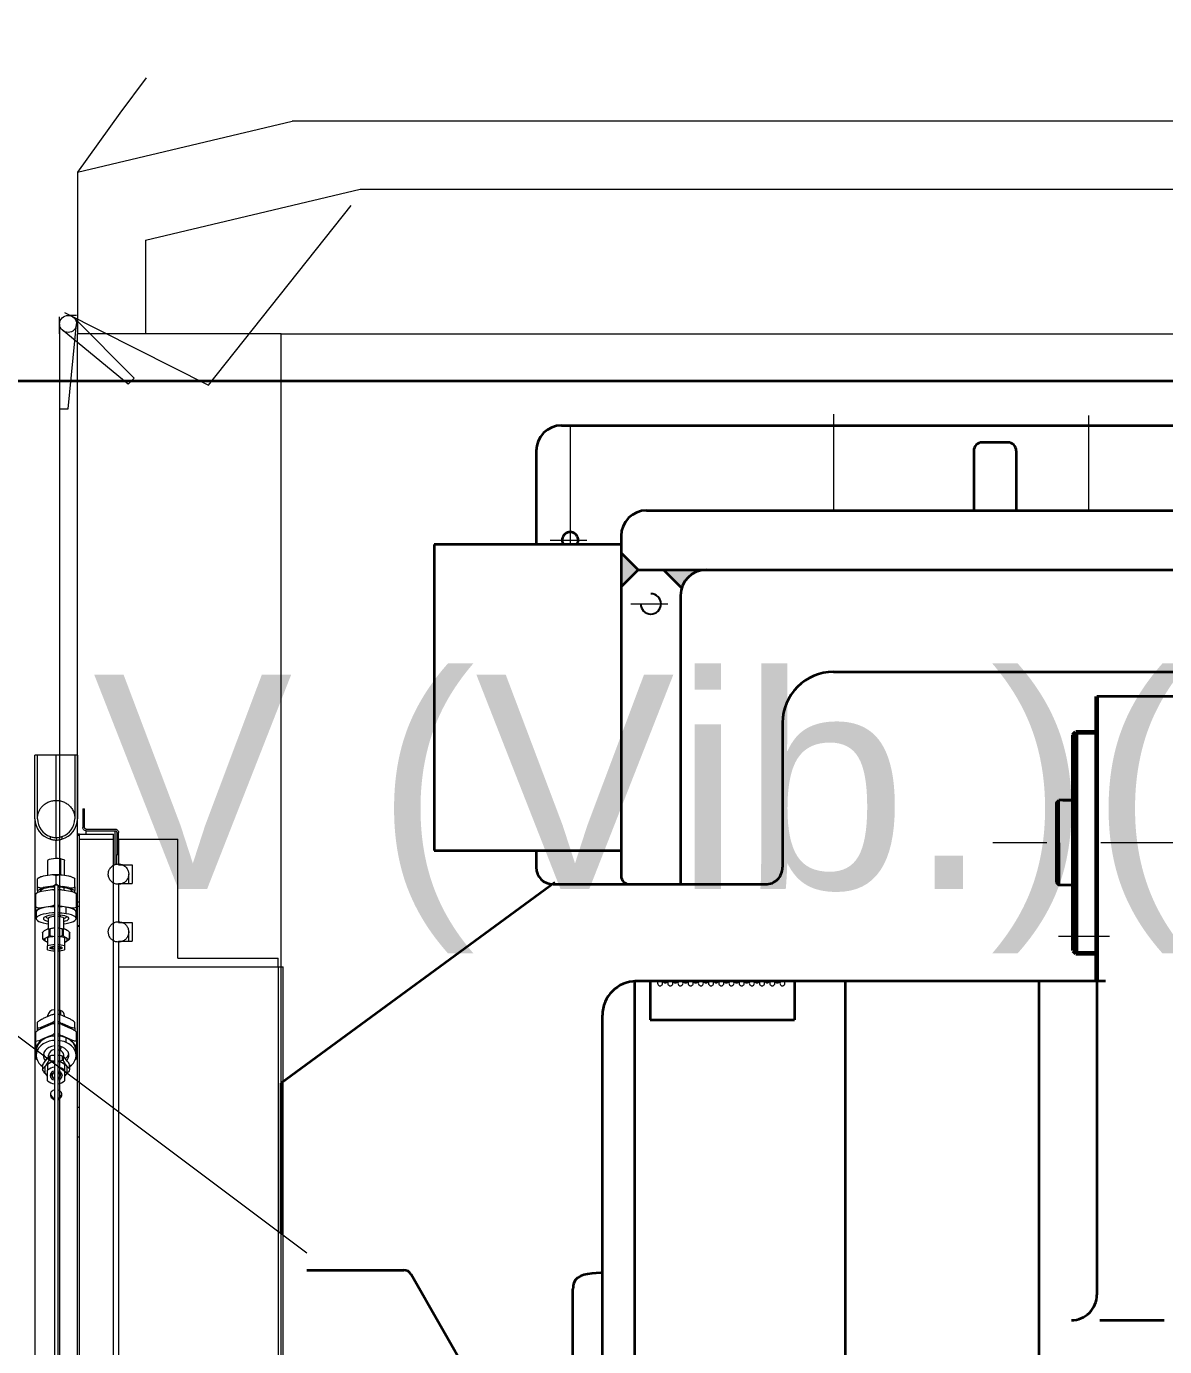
# Model space of a CAD drawing. Header units: centimetres. Extents: x 394264 to 551709, y 50011 to 59011.
# Drawn here: x 510755.8 to 510822.8, y 52822.6 to 52900.2 of the extents above; entities that cross this region are included whole.
import ezdxf

# ---------------------------------------------------------------- set-up
doc = ezdxf.new("R2010")
doc.units = ezdxf.units.CM
for name, pattern in [('CENTER2', [28.575, 19.05, -3.175, 3.175, -3.175]), ('DASHED', [4, 2, -2]), ('HIDDEN2', [0.1875, 0.125, -0.0625])]:
    doc.linetypes.add(name, pattern=pattern)
doc.layers.get('0').update_dxf_attribs({"lineweight": 9})
for name, color, linetype, lineweight in [('0-KRCN-MİMARİ-220526', 8, 'Continuous', 9), ('1轮廓线', 7, 'Continuous', 35), ('8文字标注', 3, 'Continuous', 18), ('TF_Cihaz', 20, 'Continuous', 13), ('TF_Mobilya', 142, 'Continuous', 9), ('中心线', 1, 'CENTER2', 15), ('实体', 7, 'Continuous', 60)]:
    doc.layers.add(name, color=color, linetype=linetype, lineweight=lineweight)
doc.layers.add('剖面线', color=4, linetype='Continuous')
doc.layers.add('细实线', color=31, linetype='Continuous')
doc.styles.add('Kalin01', font='swissk.ttf')

# ---------------------------------------------------------------- blocks, each defined once
blk = doc.blocks.new('kombine_altyapı')
h = blk.add_hatch()
h.set_pattern_fill('ANSI34', color=8, scale=5, style=0)
h.set_pattern_definition([(45, (5920.93, -101.02), (-67.352, 67.352), []), (45, (5943.385, -101.02), (-67.352, 67.352), []), (45, (5965.84, -101.02), (-67.352, 67.352), []), (45, (5988.29, -101.02), (-67.352, 67.352), [])])
h.paths.add_polyline_path([(6131.415, 512.557), (6133.415, 512.557), (6133.415, 572.557), (6131.415, 572.557)], flags=0)
at = {"layer": '8文字标注'}
h = blk.add_hatch(color=8, dxfattribs=at)
h.paths.add_polyline_path([(6163.295, 604.9), (6164.295, 605.9), (6163.295, 606.9)])
h.paths.add_polyline_path([(6166.86, 604.835, -0.330358), (6168.295, 605.9), (6165.795, 605.9)])
at = {"color": 8, "linetype": 'Continuous', "lineweight": 15}
for p, q in [((6131.295, 629.3), (6143.945, 632.3)), ((6282.646, 632.3), (6143.945, 632.3)), ((6131.295, 629.3), (6131.295, 619.8)), ((6135.295, 625.3), (6147.945, 628.3)), ((6147.945, 628.3), (6278.646, 628.3)), ((6135.295, 625.3), (6135.295, 619.8)), ((6130.25, 619.8), (6130.25, 470.3)), ((6143.295, 619.8), (6131.295, 619.8)), ((6131.295, 470.3), (6131.295, 619.8)), ((6143.295, 619.8), (6283.295, 619.8))]:
    blk.add_line(p, q, dxfattribs=at)
at = {"color": 8}
for p, q in [((6131.295, 629.3), (6131.295, 619.8)), ((6139.011, 616.766), (6147.411, 627.346)), ((6130.25, 619.8), (6130.25, 620.8)), ((6130.529, 621.043), (6139.011, 616.766)), ((6130.529, 621.043), (6139.011, 616.766)), ((6131.25, 620.872), (6130.75, 620.872)), ((6131.457, 620.372), (6131.104, 620.725)), ((6131.104, 620.725), (6134.639, 617.19)), ((6130.25, 620.372), (6130.25, 615.372)), ((6134.286, 616.836), (6130.396, 620.018)), ((6130.75, 615.372), (6131.25, 620.372)), ((6141.295, 619.8), (6133.295, 619.8)), ((6143.295, 434.8), (6143.295, 619.8)), ((6134.639, 617.19), (6134.286, 616.836)), ((6130.25, 615.372), (6130.75, 615.372)), ((6144.795, 565.7), (6124.795, 580.7))]:
    blk.add_line(p, q, dxfattribs=at)
at = {"color": 8, "flags": 128}
for points in [[(6129.545, 588.793), (6129.548, 588.806), (6129.581, 588.845), (6129.652, 588.88), (6129.755, 588.908), (6129.882, 588.926), (6130.022, 588.934), (6130.163, 588.93), (6130.295, 588.915)], [(6130.295, 588.915), (6130.407, 588.89), (6130.49, 588.858), (6130.536, 588.82), (6130.545, 588.793)], [(6129.945, 587.236), (6129.8, 587.228), (6129.625, 587.21), (6129.467, 587.182), (6129.331, 587.146), (6129.223, 587.104), (6129.146, 587.056), (6129.104, 587.005), (6129.095, 586.97)], [(6130.995, 586.97), (6130.993, 586.987), (6130.963, 587.039), (6130.897, 587.088), (6130.799, 587.133), (6130.672, 587.171), (6130.52, 587.202)], [(6129.945, 586.1), (6129.841, 586.097), (6129.644, 586.082), (6129.458, 586.057), (6129.29, 586.024), (6129.145, 585.983), (6129.028, 585.936), (6128.941, 585.884), (6128.888, 585.828), (6128.87, 585.771)], [(6129.945, 585.717), (6129.841, 585.713), (6129.644, 585.698), (6129.458, 585.673), (6129.29, 585.64), (6129.145, 585.6), (6129.028, 585.552), (6128.941, 585.5), (6128.888, 585.444), (6128.87, 585.387), (6128.888, 585.329), (6128.941, 585.274), (6129.028, 585.221), (6129.145, 585.174), (6129.29, 585.133), (6129.458, 585.1)], [(6131.22, 585.771), (6131.203, 585.828), (6131.15, 585.884), (6131.063, 585.936), (6130.946, 585.983), (6130.801, 586.024), (6130.633, 586.057)], [(6129.945, 585.596), (6129.934, 585.596), (6129.771, 585.583), (6129.623, 585.561), (6129.496, 585.53), (6129.396, 585.492), (6129.329, 585.449), (6129.298, 585.403), (6129.304, 585.355), (6129.347, 585.31), (6129.426, 585.268), (6129.535, 585.232), (6129.595, 585.218)], [(6129.595, 585.407), (6129.598, 585.419), (6129.628, 585.454), (6129.692, 585.485), (6129.784, 585.51), (6129.898, 585.526), (6129.945, 585.53)], [(6130.42, 585.57), (6130.267, 585.589), (6130.145, 585.596)], [(6130.145, 585.53), (6130.152, 585.53), (6130.27, 585.516)], [(6130.27, 585.516), (6130.293, 585.553), (6130.31, 585.585)], [(6130.27, 585.516), (6130.371, 585.494), (6130.445, 585.465), (6130.487, 585.431), (6130.495, 585.407)], [(6130.495, 585.218), (6130.595, 585.243), (6130.695, 585.281), (6130.762, 585.324), (6130.793, 585.371), (6130.787, 585.418), (6130.744, 585.464), (6130.665, 585.506), (6130.556, 585.542), (6130.42, 585.57)], [(6130.495, 585.081), (6130.633, 585.1), (6130.801, 585.133), (6130.946, 585.174), (6131.063, 585.221), (6131.15, 585.274), (6131.203, 585.329), (6131.22, 585.387), (6131.203, 585.444), (6131.15, 585.5), (6131.063, 585.552), (6130.946, 585.6), (6130.801, 585.64), (6130.633, 585.673)], [(6129.685, 583.66), (6129.703, 583.691), (6129.754, 583.719), (6129.834, 583.742), (6129.934, 583.756), (6129.945, 583.757)], [(6129.945, 583.562), (6129.934, 583.563), (6129.834, 583.578), (6129.754, 583.6), (6129.703, 583.628), (6129.685, 583.66)], [(6130.145, 583.757), (6130.157, 583.756), (6130.257, 583.742), (6130.337, 583.719), (6130.388, 583.691), (6130.405, 583.66)], [(6130.405, 583.66), (6130.388, 583.628), (6130.337, 583.6), (6130.257, 583.578), (6130.157, 583.563), (6130.145, 583.562)], [(6130.145, 580.024), (6130.163, 580.021), (6130.295, 579.981)], [(6129.945, 578.476), (6129.841, 578.466), (6129.644, 578.426), (6129.458, 578.36), (6129.29, 578.271), (6129.145, 578.162), (6129.028, 578.035), (6128.941, 577.895), (6128.888, 577.745), (6128.87, 577.591)], [(6129.945, 578.214), (6129.841, 578.204), (6129.644, 578.164), (6129.458, 578.098), (6129.29, 578.009), (6129.145, 577.9), (6129.028, 577.773), (6128.941, 577.633), (6128.888, 577.483), (6128.87, 577.329), (6128.888, 577.175), (6128.941, 577.026), (6129.028, 576.885), (6129.145, 576.758), (6129.245, 576.679)], [(6130.846, 576.679), (6130.946, 576.758), (6131.063, 576.885), (6131.15, 577.026), (6131.203, 577.175), (6131.22, 577.329), (6131.203, 577.483), (6131.15, 577.633), (6131.063, 577.773), (6130.946, 577.9), (6130.801, 578.009), (6130.633, 578.098)], [(6129.945, 577.891), (6129.934, 577.89), (6129.771, 577.857), (6129.623, 577.798), (6129.496, 577.715), (6129.396, 577.613), (6129.329, 577.496), (6129.298, 577.372), (6129.304, 577.245), (6129.347, 577.122), (6129.409, 577.03)], [(6130.42, 577.82), (6130.267, 577.871), (6130.145, 577.891)], [(6130.145, 577.674), (6130.152, 577.673), (6130.27, 577.637)], [(6130.682, 577.03), (6130.695, 577.046), (6130.762, 577.162), (6130.793, 577.287), (6130.787, 577.414), (6130.744, 577.536), (6130.665, 577.649), (6130.556, 577.745), (6130.42, 577.82)]]:
    blk.add_lwpolyline(points, dxfattribs=at)
at = {"color": 8}
blk.add_circle((6130.75, 620.372), 0.5, dxfattribs=at)
blk.add_circle((6130.75, 620.372), 0.5, dxfattribs=at)
at = {"color": 8, "linetype": 'DASHED', "ltscale": 40}
blk.add_arc((6354.421, 471.407), 273.34, 88.25239, 144.71513, dxfattribs=at)
at = {"color": 8}
for centre, radius, start, end in [((6130.045, 591.258), 1.25, 180, 254.21669), ((6130.045, 591.258), 1.1, 180, 251.99555), ((6130.045, 591.258), 1.25, 285.78331, 0), ((6130.045, 591.258), 1.1, 288.00445, 0), ((6130.063, 584.269), 2.968, 81.12641, 88.3999), ((6130.067, 582.443), 3.658, 81.10638, 88.77732), ((6130.067, 582.059), 3.658, 81.10638, 88.77732), ((6130.045, 586.154), 0.9, 226.22144, 240), ((6130.045, 586.154), 0.9, 300, 313.77856), ((6129.991, 582.75), 1.571, 91.67228, 106.48975), ((6130.1, 582.75), 1.571, 73.51025, 88.32772), ((6129.991, 582.271), 1.571, 91.67228, 106.48975), ((6129.991, 585.049), 1.571, 253.51025, 268.32772), ((6129.928, 583.558), 0.167, 83.9731, 142.5965), ((6129.928, 583.761), 0.167, 217.4035, 276.0269), ((6129.935, 583.574), 0.143, 85.78566, 143.07704), ((6129.935, 583.746), 0.143, 216.92296, 274.21434), ((6130.1, 582.271), 1.571, 73.51025, 88.32772), ((6130.163, 583.558), 0.167, 37.4035, 96.0269), ((6130.156, 583.574), 0.143, 36.92296, 94.21434), ((6130.163, 583.761), 0.167, 263.9731, 322.5965), ((6130.156, 583.746), 0.143, 265.78566, 323.07704), ((6130.1, 585.049), 1.571, 271.67228, 286.48975), ((6129.965, 579.602), 0.423, 92.64299, 172.93173), ((6130.175, 579.63), 0.372, 3.7215, 71.03409), ((6130.056, 577.013), 1.465, 66.79947, 86.4874), ((6130.056, 576.751), 1.465, 66.79947, 86.4874), ((6130.339, 577.527), 0.884, 4.17678, 70.57881), ((6129.824, 577.563), 0.534, 194.63639, 231.94997), ((6129.971, 577.297), 0.378, 93.87768, 173.02683), ((6127.809, 578.829), 2.735, 334.16612, 338.8841), ((6130.162, 577.321), 0.334, 3.7215, 71.03409), ((6130.276, 577.557), 0.524, 307.98303, 345.72617), ((6130.02, 576.237), 0.73, 95.87526, 130.53983), ((6130.02, 575.909), 0.73, 95.87526, 130.53983), ((6129.991, 576.106), 0.309, 98.53657, 171.76292), ((6130.071, 576.237), 0.73, 49.46017, 84.12474), ((6130.071, 575.909), 0.73, 49.46017, 84.12474), ((6130.106, 576.113), 0.302, 7.21985, 82.48065), ((6130.02, 576.392), 0.73, 229.46017, 264.12474), ((6129.985, 576.188), 0.302, 187.21985, 262.48065), ((6129.991, 576.133), 0.196, 103.34792, 174.85183), ((6129.991, 576.168), 0.196, 185.14817, 256.65208), ((6129.994, 576.136), 0.174, 106.17531, 175.07958), ((6129.994, 576.165), 0.174, 184.92042, 253.82469), ((6130.1, 576.133), 0.196, 5.14817, 76.65208), ((6130.097, 576.136), 0.174, 4.92042, 73.82469), ((6130.1, 576.195), 0.309, 278.53657, 351.76292), ((6130.1, 576.168), 0.196, 283.34792, 354.85183), ((6130.097, 576.165), 0.174, 286.17531, 355.07958), ((6130.071, 576.392), 0.73, 275.87526, 310.53983)]:
    blk.add_arc(centre, radius, start, end, dxfattribs=at)
for points, knots in [([(6128.945, 591.258), (6128.947, 591.302), (6128.95, 591.386), (6128.972, 591.508), (6129.012, 591.644), (6129.083, 591.798), (6129.18, 591.936), (6129.276, 592.037), (6129.36, 592.109), (6129.451, 592.173), (6129.555, 592.23), (6129.667, 592.277), (6129.828, 592.325), (6129.958, 592.334), (6130.045, 592.339)], [0, 0, 0, 0, 0.089931, 0.169496, 0.24974, 0.37468, 0.499037, 0.563588, 0.62429, 0.688654, 0.749517, 0.813649, 0.875077, 1, 1, 1, 1]), ([(6130.045, 592.339), (6130.089, 592.338), (6130.176, 592.335), (6130.302, 592.312), (6130.423, 592.277), (6130.535, 592.231), (6130.639, 592.174), (6130.731, 592.11), (6130.814, 592.038), (6130.894, 591.954), (6130.969, 591.855), (6131.035, 591.741), (6131.085, 591.625), (6131.119, 591.507), (6131.141, 591.386), (6131.144, 591.302), (6131.145, 591.258)], [0, 0, 0, 0, 0.06185, 0.124747, 0.186059, 0.250065, 0.311002, 0.375454, 0.436103, 0.500602, 0.582339, 0.66558, 0.751187, 0.830963, 0.910204, 1, 1, 1, 1]), ([(6131.815, 590.55), (6131.796, 590.552), (6131.755, 590.555), (6131.696, 590.585), (6131.649, 590.633), (6131.62, 590.691), (6131.617, 590.732), (6131.615, 590.75)], [0, 0, 0, 0, 0.18301, 0.3976721, 0.6123343, 0.8269966, 1, 1, 1, 1]), ([(6131.815, 590.65), (6131.806, 590.651), (6131.785, 590.653), (6131.756, 590.667), (6131.732, 590.692), (6131.718, 590.721), (6131.716, 590.741), (6131.715, 590.75)], [0, 0, 0, 0, 0.1829466, 0.3976088, 0.6122709, 0.8269332, 1, 1, 1, 1]), ([(6133.515, 590.65), (6133.535, 590.648), (6133.576, 590.645), (6133.635, 590.615), (6133.682, 590.567), (6133.711, 590.509), (6133.714, 590.468), (6133.715, 590.45)], [0, 0, 0, 0, 0.18301, 0.397672, 0.612334, 0.826997, 1, 1, 1, 1]), ([(6133.515, 590.55), (6133.525, 590.549), (6133.546, 590.547), (6133.575, 590.533), (6133.599, 590.508), (6133.613, 590.479), (6133.615, 590.459), (6133.615, 590.45)], [0, 0, 0, 0, 0.182947, 0.397609, 0.612271, 0.826933, 1, 1, 1, 1]), ([(6129.705, 590.212), (6129.707, 590.212), (6129.709, 590.211), (6129.736, 590.202), (6129.799, 590.184), (6129.893, 590.166), (6129.978, 590.158), (6130.023, 590.157), (6130.045, 590.156)], [0, 0, 0, 0, 0.125513, 0.250921, 0.500518, 0.749744, 0.874903, 1, 1, 1, 1]), ([(6129.705, 590.055), (6129.707, 590.055), (6129.709, 590.054), (6129.736, 590.047), (6129.799, 590.03), (6129.894, 590.015), (6129.979, 590.007), (6130.024, 590.007), (6130.045, 590.006)], [0, 0, 0, 0, 0.121494, 0.250603, 0.500347, 0.749707, 0.878277, 1, 1, 1, 1]), ([(6130.045, 590.156), (6130.068, 590.157), (6130.113, 590.158), (6130.198, 590.166), (6130.292, 590.184), (6130.355, 590.202), (6130.382, 590.211), (6130.384, 590.212), (6130.385, 590.212)], [0, 0, 0, 0, 0.1255458, 0.2505257, 0.500325, 0.7497377, 0.8744761, 1, 1, 1, 1]), ([(6130.045, 590.006), (6130.067, 590.007), (6130.112, 590.007), (6130.197, 590.015), (6130.292, 590.031), (6130.355, 590.047), (6130.382, 590.054), (6130.384, 590.055), (6130.385, 590.055)], [0, 0, 0, 0, 0.121743, 0.2503458, 0.5000161, 0.7495676, 0.8785791, 1, 1, 1, 1]), ([(6133.715, 587.4), (6133.669, 587.403), (6133.554, 587.411), (6133.384, 587.487), (6133.233, 587.624), (6133.136, 587.805), (6133.104, 588.008), (6133.141, 588.21), (6133.231, 588.366), (6133.357, 588.49), (6133.514, 588.58), (6133.649, 588.594), (6133.715, 588.6)], [0, 0, 0, 0, 0.074845, 0.182192, 0.289538, 0.396884, 0.504231, 0.611578, 0.718924, 0.786111, 0.893457, 1, 1, 1, 1]), ([(6133.715, 588.6), (6133.74, 588.599), (6133.832, 588.596), (6133.964, 588.554), (6134.113, 588.46), (6134.233, 588.325), (6134.312, 588.136), (6134.323, 587.931), (6134.266, 587.734), (6134.147, 587.566), (6133.979, 587.449), (6133.826, 587.404), (6133.737, 587.401), (6133.715, 587.4)], [0, 0, 0, 0, 0.039701, 0.147035, 0.214213, 0.321547, 0.428881, 0.536215, 0.643549, 0.750883, 0.858217, 0.96555, 1, 1, 1, 1]), ([(6129.292, 587.877), (6129.218, 587.861), (6129.097, 587.834), (6128.988, 587.756), (6128.945, 587.725)], [0, 0, 0, 0, 0.60232, 1, 1, 1, 1]), ([(6130.045, 587.903), (6129.988, 587.924), (6129.878, 587.964), (6129.757, 587.95), (6129.699, 587.943)], [0, 0, 0, 0, 0.521857, 1, 1, 1, 1]), ([(6129.699, 587.271), (6129.772, 587.287), (6129.894, 587.314), (6130.002, 587.392), (6130.045, 587.424)], [0, 0, 0, 0, 0.60232, 1, 1, 1, 1]), ([(6130.392, 587.943), (6130.318, 587.951), (6130.197, 587.964), (6130.088, 587.921), (6130.045, 587.903)], [0, 0, 0, 0, 0.60232, 1, 1, 1, 1]), ([(6130.045, 587.424), (6130.103, 587.384), (6130.213, 587.308), (6130.334, 587.283), (6130.392, 587.271)], [0, 0, 0, 0, 0.521857, 1, 1, 1, 1]), ([(6131.145, 587.725), (6131.088, 587.764), (6130.978, 587.84), (6130.857, 587.865), (6130.799, 587.877)], [0, 0, 0, 0, 0.521857, 1, 1, 1, 1]), ([(6129.192, 586.982), (6129.118, 586.966), (6128.997, 586.939), (6128.888, 586.861), (6128.845, 586.829)], [0, 0, 0, 0, 0.60232, 1, 1, 1, 1]), ([(6128.945, 587.245), (6129.003, 587.224), (6129.113, 587.184), (6129.234, 587.198), (6129.292, 587.205)], [0, 0, 0, 0, 0.521857, 1, 1, 1, 1]), ([(6128.945, 587.036), (6128.945, 587.064), (6128.945, 587.11), (6128.945, 587.207), (6128.945, 587.245)], [0, 0, 0, 0, 0.60232, 1, 1, 1, 1]), ([(6129.945, 587.052), (6129.921, 587.06), (6129.843, 587.086), (6129.757, 587.073), (6129.699, 587.064)], [0, 0, 0, 0, 0.3186815, 1, 1, 1, 1]), ([(6130.392, 587.064), (6130.318, 587.075), (6130.232, 587.088), (6130.156, 587.061), (6130.145, 587.057)], [0, 0, 0, 0, 0.864451, 1, 1, 1, 1]), ([(6130.799, 587.205), (6130.872, 587.197), (6130.994, 587.184), (6131.102, 587.228), (6131.145, 587.245)], [0, 0, 0, 0, 0.60232, 1, 1, 1, 1]), ([(6131.245, 586.829), (6131.188, 586.869), (6131.078, 586.945), (6130.957, 586.97), (6130.899, 586.982)], [0, 0, 0, 0, 0.521857, 1, 1, 1, 1]), ([(6131.145, 587.245), (6131.145, 587.196), (6131.145, 587.102), (6131.145, 587.058), (6131.145, 587.036)], [0, 0, 0, 0, 0.521857, 1, 1, 1, 1]), ([(6128.845, 586.062), (6128.903, 586.041), (6129.013, 586.001), (6129.134, 586.015), (6129.192, 586.022)], [0, 0, 0, 0, 0.521857, 1, 1, 1, 1]), ([(6128.845, 585.853), (6128.845, 585.881), (6128.845, 585.927), (6128.845, 586.023), (6128.845, 586.062)], [0, 0, 0, 0, 0.60232, 1, 1, 1, 1]), ([(6129.699, 586.105), (6129.773, 586.118), (6129.859, 586.133), (6129.935, 586.185), (6129.945, 586.192)], [0, 0, 0, 0, 0.864451, 1, 1, 1, 1]), ([(6130.145, 586.197), (6130.17, 586.181), (6130.248, 586.13), (6130.333, 586.115), (6130.392, 586.105)], [0, 0, 0, 0, 0.318681, 1, 1, 1, 1]), ([(6130.899, 586.022), (6130.972, 586.014), (6131.094, 586.001), (6131.202, 586.044), (6131.245, 586.062)], [0, 0, 0, 0, 0.60232, 1, 1, 1, 1]), ([(6131.245, 586.062), (6131.245, 586.013), (6131.245, 585.919), (6131.245, 585.874), (6131.245, 585.853)], [0, 0, 0, 0, 0.521857, 1, 1, 1, 1]), ([(6128.845, 585.656), (6128.845, 585.654), (6128.845, 585.645), (6128.845, 585.669), (6128.845, 585.688)], [0, 0, 0, 0, 0.204921, 1, 1, 1, 1]), ([(6131.245, 585.688), (6131.245, 585.664), (6131.245, 585.639), (6131.245, 585.65), (6131.245, 585.65)], [0, 0, 0, 0, 0.983145, 1, 1, 1, 1]), ([(6133.715, 584), (6133.658, 584.005), (6133.533, 584.015), (6133.358, 584.105), (6133.214, 584.25), (6133.126, 584.436), (6133.105, 584.64), (6133.153, 584.84), (6133.264, 585.013), (6133.426, 585.138), (6133.586, 585.194), (6133.684, 585.199), (6133.715, 585.2)], [0, 0, 0, 0, 0.091547, 0.198902, 0.306257, 0.413612, 0.520967, 0.628322, 0.735678, 0.843033, 0.950388, 1, 1, 1, 1]), ([(6133.715, 585.2), (6133.773, 585.195), (6133.898, 585.185), (6134.073, 585.095), (6134.217, 584.95), (6134.305, 584.764), (6134.326, 584.56), (6134.278, 584.36), (6134.167, 584.187), (6134.005, 584.062), (6133.845, 584.006), (6133.747, 584.001), (6133.715, 584)], [0, 0, 0, 0, 0.091547, 0.198902, 0.306257, 0.413612, 0.520967, 0.628322, 0.735678, 0.843033, 0.950388, 1, 1, 1, 1]), ([(6129.245, 584.553), (6129.245, 584.553), (6129.245, 584.553), (6129.245, 584.555), (6129.247, 584.56), (6129.25, 584.564), (6129.252, 584.567)], [0, 0, 0, 0, 0.012738, 0.251011, 0.504318, 1, 1, 1, 1]), ([(6129.252, 584.205), (6129.25, 584.206), (6129.247, 584.208), (6129.245, 584.207), (6129.245, 584.206), (6129.245, 584.204), (6129.247, 584.199), (6129.25, 584.194), (6129.252, 584.191)], [0, 0, 0, 0, 0.250807, 0.377351, 0.499586, 0.62036, 0.748753, 1, 1, 1, 1]), ([(6129.387, 584.692), (6129.359, 584.676), (6129.312, 584.649), (6129.269, 584.591), (6129.252, 584.567)], [0, 0, 0, 0, 0.595495, 1, 1, 1, 1]), ([(6129.252, 584.205), (6129.275, 584.198), (6129.318, 584.184), (6129.365, 584.203), (6129.387, 584.213)], [0, 0, 0, 0, 0.52811, 1, 1, 1, 1]), ([(6129.387, 584.066), (6129.359, 584.083), (6129.312, 584.11), (6129.269, 584.168), (6129.252, 584.191)], [0, 0, 0, 0, 0.595495, 1, 1, 1, 1]), ([(6129.627, 584.751), (6129.604, 584.758), (6129.561, 584.772), (6129.514, 584.752), (6129.491, 584.743)], [0, 0, 0, 0, 0.52811, 1, 1, 1, 1]), ([(6129.491, 584.263), (6129.519, 584.28), (6129.567, 584.307), (6129.61, 584.365), (6129.627, 584.388)], [0, 0, 0, 0, 0.595495, 1, 1, 1, 1]), ([(6129.627, 584.751), (6129.629, 584.749), (6129.633, 584.748), (6129.639, 584.747), (6129.645, 584.748), (6129.651, 584.749), (6129.66, 584.752), (6129.666, 584.755), (6129.67, 584.758)], [0, 0, 0, 0, 0.250807, 0.377351, 0.499586, 0.62036, 0.748753, 1, 1, 1, 1]), ([(6129.67, 584.395), (6129.666, 584.397), (6129.66, 584.4), (6129.651, 584.402), (6129.645, 584.402), (6129.639, 584.4), (6129.633, 584.396), (6129.629, 584.391), (6129.627, 584.388)], [0, 0, 0, 0, 0.250807, 0.377351, 0.499586, 0.62036, 0.748753, 1, 1, 1, 1]), ([(6129.941, 584.816), (6129.885, 584.814), (6129.791, 584.81), (6129.705, 584.773), (6129.67, 584.758)], [0, 0, 0, 0, 0.5954948, 1, 1, 1, 1]), ([(6129.67, 584.395), (6129.716, 584.377), (6129.803, 584.342), (6129.897, 584.338), (6129.941, 584.337)], [0, 0, 0, 0, 0.52811, 1, 1, 1, 1]), ([(6130.421, 584.758), (6130.375, 584.776), (6130.288, 584.811), (6130.194, 584.815), (6130.15, 584.816)], [0, 0, 0, 0, 0.52811, 1, 1, 1, 1]), ([(6130.15, 584.337), (6130.206, 584.339), (6130.3, 584.344), (6130.386, 584.38), (6130.421, 584.395)], [0, 0, 0, 0, 0.595495, 1, 1, 1, 1]), ([(6130.421, 584.758), (6130.425, 584.755), (6130.431, 584.752), (6130.44, 584.749), (6130.446, 584.748), (6130.451, 584.747), (6130.458, 584.748), (6130.462, 584.749), (6130.464, 584.751)], [0, 0, 0, 0, 0.250807, 0.377351, 0.499586, 0.62036, 0.748753, 1, 1, 1, 1]), ([(6130.464, 584.388), (6130.462, 584.391), (6130.458, 584.396), (6130.452, 584.4), (6130.446, 584.402), (6130.44, 584.402), (6130.431, 584.4), (6130.425, 584.397), (6130.421, 584.395)], [0, 0, 0, 0, 0.250807, 0.377351, 0.499586, 0.62036, 0.748753, 1, 1, 1, 1]), ([(6130.6, 584.743), (6130.572, 584.754), (6130.524, 584.773), (6130.481, 584.757), (6130.464, 584.751)], [0, 0, 0, 0, 0.595495, 1, 1, 1, 1]), ([(6130.464, 584.388), (6130.487, 584.359), (6130.53, 584.302), (6130.577, 584.276), (6130.6, 584.263)], [0, 0, 0, 0, 0.52811, 1, 1, 1, 1]), ([(6130.839, 584.567), (6130.816, 584.597), (6130.773, 584.654), (6130.726, 584.68), (6130.704, 584.692)], [0, 0, 0, 0, 0.5281098, 1, 1, 1, 1]), ([(6130.704, 584.213), (6130.732, 584.201), (6130.779, 584.183), (6130.822, 584.199), (6130.839, 584.205)], [0, 0, 0, 0, 0.5954948, 1, 1, 1, 1]), ([(6130.839, 584.191), (6130.816, 584.161), (6130.773, 584.105), (6130.726, 584.079), (6130.704, 584.066)], [0, 0, 0, 0, 0.52811, 1, 1, 1, 1]), ([(6130.839, 584.567), (6130.841, 584.564), (6130.844, 584.56), (6130.846, 584.555), (6130.846, 584.553), (6130.846, 584.553)], [0, 0, 0, 0, 0.50203, 0.756141, 1, 1, 1, 1]), ([(6130.846, 584.206), (6130.846, 584.206), (6130.846, 584.208), (6130.844, 584.208), (6130.841, 584.206), (6130.839, 584.205)], [0, 0, 0, 0, 0.243649, 0.497864, 1, 1, 1, 1]), ([(6130.839, 584.191), (6130.841, 584.194), (6130.844, 584.199), (6130.846, 584.204), (6130.846, 584.205), (6130.846, 584.206)], [0, 0, 0, 0, 0.50203, 0.756141, 1, 1, 1, 1]), ([(6129.945, 579.749), (6129.921, 579.746), (6129.843, 579.738), (6129.757, 579.702), (6129.699, 579.677)], [0, 0, 0, 0, 0.318681, 1, 1, 1, 1]), ([(6130.392, 579.677), (6130.318, 579.709), (6130.232, 579.745), (6130.156, 579.752), (6130.145, 579.752)], [0, 0, 0, 0, 0.864451, 1, 1, 1, 1]), ([(6129.192, 578.921), (6129.118, 578.886), (6128.997, 578.828), (6128.888, 578.739), (6128.845, 578.704)], [0, 0, 0, 0, 0.60232, 1, 1, 1, 1]), ([(6129.292, 579.499), (6129.218, 579.465), (6129.097, 579.407), (6128.988, 579.318), (6128.945, 579.283)], [0, 0, 0, 0, 0.60232, 1, 1, 1, 1]), ([(6128.945, 578.955), (6129.003, 578.96), (6129.113, 578.968), (6129.234, 579.017), (6129.292, 579.041)], [0, 0, 0, 0, 0.521857, 1, 1, 1, 1]), ([(6128.945, 578.781), (6128.945, 578.786), (6128.945, 578.837), (6128.945, 578.899), (6128.945, 578.955)], [0, 0, 0, 0, 0.10214, 1, 1, 1, 1]), ([(6129.699, 579.219), (6129.773, 579.252), (6129.859, 579.29), (6129.935, 579.35), (6129.945, 579.358)], [0, 0, 0, 0, 0.864451, 1, 1, 1, 1]), ([(6129.945, 579.214), (6129.921, 579.211), (6129.843, 579.204), (6129.757, 579.167), (6129.699, 579.142)], [0, 0, 0, 0, 0.3186815, 1, 1, 1, 1]), ([(6130.392, 579.142), (6130.318, 579.173), (6130.228, 579.211), (6130.149, 579.217), (6130.136, 579.219)], [0, 0, 0, 0, 0.829033, 1, 1, 1, 1]), ([(6130.145, 579.362), (6130.17, 579.343), (6130.248, 579.283), (6130.333, 579.245), (6130.392, 579.219)], [0, 0, 0, 0, 0.318681, 1, 1, 1, 1]), ([(6131.145, 579.283), (6131.088, 579.328), (6130.978, 579.416), (6130.857, 579.472), (6130.799, 579.499)], [0, 0, 0, 0, 0.521857, 1, 1, 1, 1]), ([(6130.799, 579.041), (6130.872, 579.012), (6130.994, 578.963), (6131.102, 578.957), (6131.145, 578.955)], [0, 0, 0, 0, 0.60232, 1, 1, 1, 1]), ([(6131.245, 578.704), (6131.188, 578.75), (6131.078, 578.837), (6130.957, 578.894), (6130.899, 578.921)], [0, 0, 0, 0, 0.521857, 1, 1, 1, 1]), ([(6128.845, 578.18), (6128.903, 578.185), (6129.013, 578.193), (6129.134, 578.242), (6129.192, 578.266)], [0, 0, 0, 0, 0.521857, 1, 1, 1, 1]), ([(6128.845, 577.812), (6128.845, 577.879), (6128.845, 577.99), (6128.845, 578.126), (6128.845, 578.18)], [0, 0, 0, 0, 0.60232, 1, 1, 1, 1]), ([(6129.699, 578.487), (6129.773, 578.52), (6129.859, 578.559), (6129.935, 578.619), (6129.945, 578.627)], [0, 0, 0, 0, 0.864451, 1, 1, 1, 1]), ([(6130.145, 578.63), (6130.17, 578.611), (6130.248, 578.551), (6130.333, 578.513), (6130.392, 578.487)], [0, 0, 0, 0, 0.3186815, 1, 1, 1, 1]), ([(6130.899, 578.266), (6130.972, 578.237), (6131.094, 578.188), (6131.202, 578.182), (6131.245, 578.18)], [0, 0, 0, 0, 0.60232, 1, 1, 1, 1]), ([(6131.245, 578.18), (6131.245, 578.11), (6131.245, 577.974), (6131.245, 577.865), (6131.245, 577.812)], [0, 0, 0, 0, 0.521857, 1, 1, 1, 1]), ([(6128.845, 577.133), (6128.845, 577.162), (6128.845, 577.219), (6128.845, 577.321), (6128.845, 577.37)], [0, 0, 0, 0, 0.521857, 1, 1, 1, 1]), ([(6129.627, 577.275), (6129.604, 577.258), (6129.561, 577.225), (6129.514, 577.166), (6129.491, 577.138)], [0, 0, 0, 0, 0.5281098, 1, 1, 1, 1]), ([(6129.627, 577.275), (6129.629, 577.277), (6129.633, 577.278), (6129.639, 577.281), (6129.645, 577.284), (6129.651, 577.287), (6129.66, 577.29), (6129.666, 577.293), (6129.67, 577.294)], [0, 0, 0, 0, 0.250807, 0.377351, 0.499586, 0.62036, 0.748753, 1, 1, 1, 1]), ([(6129.941, 577.334), (6129.885, 577.333), (6129.791, 577.33), (6129.705, 577.304), (6129.67, 577.294)], [0, 0, 0, 0, 0.595495, 1, 1, 1, 1]), ([(6130.421, 577.294), (6130.375, 577.307), (6130.288, 577.331), (6130.194, 577.333), (6130.15, 577.334)], [0, 0, 0, 0, 0.52811, 1, 1, 1, 1]), ([(6130.421, 577.294), (6130.425, 577.293), (6130.431, 577.29), (6130.44, 577.287), (6130.446, 577.284), (6130.451, 577.281), (6130.458, 577.278), (6130.462, 577.277), (6130.464, 577.275)], [0, 0, 0, 0, 0.250807, 0.377351, 0.499586, 0.62036, 0.748753, 1, 1, 1, 1]), ([(6130.6, 577.138), (6130.572, 577.173), (6130.524, 577.232), (6130.481, 577.263), (6130.464, 577.275)], [0, 0, 0, 0, 0.595495, 1, 1, 1, 1]), ([(6131.245, 577.37), (6131.245, 577.309), (6131.245, 577.207), (6131.245, 577.154), (6131.245, 577.133)], [0, 0, 0, 0, 0.60232, 1, 1, 1, 1]), ([(6129.245, 576.76), (6129.245, 576.76), (6129.245, 576.761), (6129.245, 576.765), (6129.247, 576.774), (6129.25, 576.78), (6129.252, 576.784)], [0, 0, 0, 0, 0.012738, 0.251011, 0.504318, 1, 1, 1, 1]), ([(6129.252, 576.537), (6129.25, 576.536), (6129.247, 576.533), (6129.245, 576.528), (6129.245, 576.523), (6129.245, 576.518), (6129.247, 576.51), (6129.25, 576.503), (6129.252, 576.499)], [0, 0, 0, 0, 0.250807, 0.377351, 0.499586, 0.62036, 0.748753, 1, 1, 1, 1]), ([(6129.387, 577.002), (6129.359, 576.963), (6129.312, 576.898), (6129.269, 576.817), (6129.252, 576.784)], [0, 0, 0, 0, 0.595495, 1, 1, 1, 1]), ([(6129.252, 576.537), (6129.275, 576.554), (6129.318, 576.587), (6129.365, 576.646), (6129.387, 576.674)], [0, 0, 0, 0, 0.52811, 1, 1, 1, 1]), ([(6129.387, 576.282), (6129.359, 576.32), (6129.312, 576.385), (6129.269, 576.466), (6129.252, 576.499)], [0, 0, 0, 0, 0.595495, 1, 1, 1, 1]), ([(6129.491, 576.811), (6129.519, 576.849), (6129.567, 576.914), (6129.61, 576.995), (6129.627, 577.028)], [0, 0, 0, 0, 0.5954948, 1, 1, 1, 1]), ([(6129.67, 577.047), (6129.666, 577.048), (6129.66, 577.05), (6129.651, 577.049), (6129.645, 577.048), (6129.639, 577.044), (6129.633, 577.038), (6129.629, 577.032), (6129.627, 577.028)], [0, 0, 0, 0, 0.250807, 0.377351, 0.499586, 0.62036, 0.748753, 1, 1, 1, 1]), ([(6129.67, 577.047), (6129.716, 577.034), (6129.803, 577.01), (6129.897, 577.008), (6129.941, 577.007)], [0, 0, 0, 0, 0.52811, 1, 1, 1, 1]), ([(6130.15, 577.007), (6130.206, 577.009), (6130.3, 577.012), (6130.386, 577.037), (6130.421, 577.047)], [0, 0, 0, 0, 0.595495, 1, 1, 1, 1]), ([(6130.464, 577.028), (6130.462, 577.032), (6130.458, 577.038), (6130.452, 577.044), (6130.446, 577.048), (6130.44, 577.049), (6130.431, 577.05), (6130.425, 577.048), (6130.421, 577.047)], [0, 0, 0, 0, 0.250807, 0.377351, 0.499586, 0.62036, 0.748753, 1, 1, 1, 1]), ([(6130.464, 577.028), (6130.487, 576.985), (6130.53, 576.905), (6130.577, 576.841), (6130.6, 576.811)], [0, 0, 0, 0, 0.52811, 1, 1, 1, 1]), ([(6130.839, 576.784), (6130.816, 576.827), (6130.773, 576.908), (6130.726, 576.972), (6130.704, 577.002)], [0, 0, 0, 0, 0.52811, 1, 1, 1, 1]), ([(6130.704, 576.674), (6130.732, 576.639), (6130.779, 576.58), (6130.822, 576.549), (6130.839, 576.537)], [0, 0, 0, 0, 0.595495, 1, 1, 1, 1]), ([(6130.839, 576.499), (6130.816, 576.456), (6130.773, 576.376), (6130.726, 576.312), (6130.704, 576.282)], [0, 0, 0, 0, 0.52811, 1, 1, 1, 1]), ([(6130.839, 576.784), (6130.841, 576.78), (6130.844, 576.774), (6130.846, 576.765), (6130.846, 576.762), (6130.846, 576.76)], [0, 0, 0, 0, 0.50203, 0.756141, 1, 1, 1, 1]), ([(6130.846, 576.523), (6130.846, 576.525), (6130.846, 576.528), (6130.844, 576.533), (6130.841, 576.536), (6130.839, 576.537)], [0, 0, 0, 0, 0.2436493, 0.4978644, 1, 1, 1, 1]), ([(6130.839, 576.499), (6130.841, 576.503), (6130.844, 576.51), (6130.846, 576.518), (6130.846, 576.522), (6130.846, 576.523)], [0, 0, 0, 0, 0.50203, 0.756141, 1, 1, 1, 1]), ([(6129.945, 575.289), (6129.935, 575.287), (6129.882, 575.277), (6129.799, 575.232), (6129.735, 575.159), (6129.71, 575.089), (6129.703, 575.032), (6129.71, 574.974), (6129.735, 574.896), (6129.799, 574.807), (6129.882, 574.747), (6129.935, 574.732), (6129.945, 574.73)], [0, 0, 0, 0, 0.037119, 0.191238, 0.345213, 0.424886, 0.499869, 0.574955, 0.654742, 0.809084, 0.963189, 1, 1, 1, 1]), ([(6129.71, 575.071), (6129.71, 575.064), (6129.713, 575.038), (6129.737, 574.973), (6129.799, 574.883), (6129.882, 574.823), (6129.935, 574.808), (6129.945, 574.805)], [0, 0, 0, 0, 0.057596, 0.230369, 0.574242, 0.917603, 1, 1, 1, 1]), ([(6130.145, 574.73), (6130.156, 574.732), (6130.209, 574.747), (6130.292, 574.807), (6130.356, 574.896), (6130.381, 574.974), (6130.388, 575.032), (6130.381, 575.089), (6130.355, 575.159), (6130.292, 575.232), (6130.209, 575.277), (6130.156, 575.287), (6130.145, 575.289)], [0, 0, 0, 0, 0.036871, 0.191196, 0.345447, 0.425183, 0.500242, 0.575257, 0.654988, 0.809037, 0.963046, 1, 1, 1, 1]), ([(6130.145, 574.805), (6130.156, 574.808), (6130.209, 574.823), (6130.292, 574.884), (6130.354, 574.973), (6130.378, 575.038), (6130.38, 575.064), (6130.381, 575.071)], [0, 0, 0, 0, 0.082746, 0.426887, 0.770494, 0.942342, 1, 1, 1, 1])]:
    blk.add_open_spline(points, degree=3, knots=knots, dxfattribs=at)
at = {"layer": '1轮廓线', "color": 8}
for p, q in [((6269.795, 617), (6011.795, 617)), ((6159.795, 614.4), (6266.795, 614.4)), ((6186.045, 613.4), (6184.545, 613.4)), ((6158.295, 612.9), (6158.295, 607.394)), ((6184.045, 612.9), (6184.045, 609.4)), ((6186.545, 612.9), (6186.545, 609.4)), ((6164.795, 609.4), (6261.795, 609.4)), ((6163.295, 607.9), (6163.295, 587.9)), ((6163.295, 607.4), (6152.295, 607.4)), ((6152.295, 607.4), (6152.295, 589.4)), ((6163.295, 606.9), (6164.295, 605.9)), ((6163.295, 604.9), (6164.295, 605.9)), ((6164.295, 605.9), (6262.295, 605.9)), ((6166.86, 604.835), (6165.795, 605.9)), ((6166.795, 604.4), (6166.795, 587.4)), ((6175.795, 599.9), (6250.795, 599.9)), ((6201.295, 598.45), (6191.295, 598.45)), ((6201.295, 598.45), (6191.295, 598.45)), ((6172.795, 596.9), (6172.795, 588.4)), ((6188.895, 592.201), (6189.045, 592.351)), ((6188.895, 592.201), (6188.895, 587.5)), ((6189.895, 592.351), (6189.045, 592.351)), ((6189.045, 589.85), (6189.045, 592.351)), ((6189.295, 592.35), (6189.895, 592.35)), ((6189.895, 592.351), (6189.445, 592.351)), ((6189.045, 589.85), (6189.045, 587.35)), ((6152.295, 589.4), (6163.295, 589.4)), ((6158.295, 589.394), (6158.295, 588.4)), ((6159.395, 587.5), (6143.295, 575.7)), ((6159.295, 587.4), (6171.795, 587.4)), ((6188.895, 587.5), (6189.045, 587.35)), ((6189.895, 587.35), (6189.045, 587.35)), ((6189.895, 587.35), (6189.445, 587.35)), ((6176.495, 581.7), (6164.095, 581.7)), ((6164.095, 489.7), (6164.095, 581.7)), ((6164.995, 581.7), (6164.995, 579.418)), ((6173.495, 581.7), (6173.495, 579.418)), ((6176.495, 489.7), (6176.495, 581.7)), ((6191.795, 581.7), (6177.895, 581.7)), ((6162.195, 564.539), (6162.195, 579.7)), ((6164.995, 579.418), (6173.495, 579.418)), ((6143.29, 566.829), (6143.295, 575.7)), ((6144.795, 564.7), (6150.499, 564.7)), ((6154.653, 557.96), (6150.938, 564.44)), ((6162.195, 491.7), (6162.195, 564.539)), ((6160.457, 556.767), (6160.457, 563.578)), ((6191.47, 561.75), (6195.259, 561.75))]:
    blk.add_line(p, q, dxfattribs=at)
at = {"layer": '1轮廓线', "color": 8, "linetype": 'ByBlock'}
for p, q in [((6191.295, 587.5), (6191.295, 563.25)), ((6191.295, 581.7), (6173.495, 581.7)), ((6187.895, 559.2), (6187.895, 581.7))]:
    blk.add_line(p, q, dxfattribs=at)
at = {"layer": '1轮廓线', "color": 8}
for centre, radius, start, end in [((6159.795, 612.9), 1.5, 90, 180), ((6184.545, 612.9), 0.5, 90, 180), ((6186.045, 612.9), 0.5, 0, 90), ((6164.795, 607.9), 1.5, 90, 180), ((6160.295, 607.65), 0.475, 327.40236, 212.59764), ((6168.295, 604.4), 1.5, 90, 180), ((6175.795, 596.9), 3, 90, 180), ((6159.295, 588.4), 1, 180, 270), ((6171.795, 588.4), 1, 270, 0), ((6163.795, 587.9), 0.5, 180, 270), ((6164.195, 579.7), 2, 90, 180), ((6150.499, 564.2), 0.5, 28.72033, 90), ((6189.795, 563.25), 1.5, 270, 0)]:
    blk.add_arc(centre, radius, start, end, dxfattribs=at)
at = {"layer": '1轮廓线', "color": 8, "lineweight": 9}
for centre, start, end in [((6165.588, 581.579), 126.32566, 53.67434), ((6165.888, 581.749), 199.12743, 340.87257), ((6166.188, 581.579), 126.32566, 53.67434), ((6166.488, 581.749), 199.12743, 340.87257), ((6166.788, 581.579), 126.32566, 53.67434), ((6167.088, 581.749), 199.12743, 340.87257), ((6167.388, 581.579), 126.32566, 53.67434), ((6167.688, 581.749), 199.12743, 340.87257), ((6167.988, 581.579), 126.32566, 53.67434), ((6168.288, 581.749), 199.12743, 340.87257), ((6168.588, 581.579), 126.32566, 53.67434), ((6168.888, 581.749), 199.12743, 340.87257), ((6169.188, 581.579), 126.32566, 53.67434), ((6169.488, 581.749), 199.12743, 340.87257), ((6169.788, 581.579), 126.32566, 53.67434), ((6170.088, 581.749), 199.12743, 340.87257), ((6170.388, 581.579), 126.32566, 53.67434), ((6170.688, 581.749), 199.12743, 340.87257), ((6170.988, 581.579), 126.32566, 53.67434), ((6171.288, 581.749), 199.12743, 340.87257), ((6171.588, 581.579), 126.32566, 53.67434), ((6171.888, 581.749), 199.12743, 340.87257), ((6172.188, 581.579), 126.32566, 53.67434), ((6172.488, 581.749), 199.12743, 340.87257), ((6172.788, 581.579), 126.32566, 53.67434)]:
    blk.add_arc(centre, 0.15, start, end, dxfattribs=at)
at = {"layer": '1轮廓线', "color": 8}
blk.add_open_spline([(6162.095, 564.539), (6161.368, 564.513), (6160.586, 564.437), (6160.464, 563.766), (6160.457, 563.578)], degree=3, knots=[1.729461, 1.729461, 1.729461, 1.729461, 19.110339, 21.645181, 21.645181, 21.645181, 21.645181], dxfattribs=at)
at = {"layer": 'TF_Cihaz', "color": 8}
for p, q in [((6131.295, 629.3), (6143.945, 632.3)), ((6282.646, 632.3), (6143.945, 632.3)), ((6131.295, 629.3), (6131.295, 619.8)), ((6131.295, 629.3), (6131.295, 619.8)), ((6135.295, 625.3), (6147.945, 628.3)), ((6147.945, 628.3), (6278.646, 628.3)), ((6135.295, 625.3), (6135.295, 619.8)), ((6143.295, 619.8), (6131.295, 619.8)), ((6131.295, 470.3), (6131.295, 619.8)), ((6141.295, 619.8), (6133.295, 619.8)), ((6143.295, 434.8), (6143.295, 619.8)), ((6143.295, 619.8), (6283.295, 619.8)), ((6128.795, 591.258), (6128.795, 595.008)), ((6128.945, 595.008), (6128.795, 595.008)), ((6128.945, 591.258), (6128.945, 595.008)), ((6130.045, 595.008), (6128.945, 595.008)), ((6130.045, 592.339), (6130.045, 595.008)), ((6131.145, 595.008), (6130.045, 595.008)), ((6131.145, 595.008), (6131.145, 591.258)), ((6131.295, 595.008), (6131.145, 595.008)), ((6131.295, 595.008), (6131.295, 591.258)), ((6130.045, 590.163), (6130.045, 592.339)), ((6128.795, 591.258), (6128.795, 498.258)), ((6131.295, 587.172), (6131.295, 591.258)), ((6131.615, 591.85), (6131.715, 591.85)), ((6131.615, 591.85), (6131.615, 590.75)), ((6131.715, 590.75), (6131.715, 591.85)), ((6131.815, 590.65), (6133.515, 590.65)), ((6131.815, 590.55), (6133.515, 590.55)), ((6131.815, 590.35), (6131.815, 590.55)), ((6133.515, 588.57), (6133.515, 590.55)), ((6133.615, 590.45), (6133.615, 589.15)), ((6133.715, 589.15), (6133.715, 590.45)), ((6129.705, 590.055), (6129.705, 590.212)), ((6130.045, 590.156), (6130.045, 590.006)), ((6130.045, 588.93), (6130.045, 590.006)), ((6130.385, 590.212), (6130.385, 590.055)), ((6131.415, 590.36), (6131.295, 590.36)), ((6131.415, 590.266), (6131.295, 590.266)), ((6131.415, 590.35), (6133.415, 590.35)), ((6131.415, 590.05), (6131.415, 590.35)), ((6131.415, 499.55), (6131.415, 590.05)), ((6131.415, 590.05), (6133.415, 590.05)), ((6131.415, 590.05), (6131.615, 590.05)), ((6133.415, 590.05), (6133.415, 590.35)), ((6133.415, 499.55), (6133.415, 590.05)), ((6133.715, 590.05), (6133.715, 588.55)), ((6133.715, 590.05), (6137.215, 590.05)), ((6137.215, 583.05), (6137.215, 590.05)), ((6130.295, 588.915), (6130.295, 587.945)), ((6133.615, 589.15), (6133.715, 589.15)), ((6133.615, 588.6), (6133.615, 589.15)), ((6129.545, 588.793), (6129.545, 587.918)), ((6130.545, 587.918), (6130.545, 588.793)), ((6133.715, 588.55), (6134.515, 588.55)), ((6134.515, 588.55), (6134.515, 587.45)), ((6129.073, 587.808), (6128.942, 587.745)), ((6128.945, 587.245), (6128.945, 587.725)), ((6129.699, 587.943), (6129.292, 587.877)), ((6129.699, 587.271), (6129.292, 587.205)), ((6129.699, 587.271), (6129.945, 587.271)), ((6130.27, 587.953), (6129.82, 587.953)), ((6129.945, 587.358), (6129.945, 504.858)), ((6130.145, 587.358), (6129.945, 587.358)), ((6130.045, 587.424), (6130.045, 587.903)), ((6130.145, 587.358), (6130.145, 504.858)), ((6130.145, 587.271), (6130.392, 587.271)), ((6130.799, 587.877), (6130.392, 587.943)), ((6130.799, 587.205), (6130.392, 587.271)), ((6131.146, 587.746), (6131.018, 587.808)), ((6131.145, 587.746), (6131.145, 587.725)), ((6131.145, 587.245), (6131.145, 587.725)), ((6133.115, 588), (6133.115, 588)), ((6133.715, 587.45), (6133.715, 585.15)), ((6133.715, 587.45), (6134.515, 587.45)), ((6134.315, 587.45), (6134.315, 588)), ((6128.973, 586.913), (6128.842, 586.849)), ((6128.845, 586.062), (6128.845, 586.829)), ((6128.945, 587.036), (6129.292, 587.205)), ((6128.945, 587.036), (6128.945, 586.904)), ((6129.699, 587.064), (6129.192, 586.982)), ((6129.945, 587.074), (6129.82, 587.074)), ((6130.27, 587.074), (6130.145, 587.074)), ((6130.899, 586.982), (6130.392, 587.064)), ((6130.52, 587.043), (6130.52, 587.202)), ((6130.799, 587.205), (6131.145, 587.036)), ((6131.246, 586.851), (6131.118, 586.913)), ((6131.145, 586.904), (6131.145, 587.036)), ((6131.245, 586.85), (6131.245, 586.829)), ((6131.245, 586.062), (6131.245, 586.829)), ((6131.295, 586.365), (6131.295, 587.172)), ((6128.845, 585.853), (6129.192, 586.022)), ((6128.845, 585.853), (6128.845, 585.688)), ((6128.87, 585.771), (6128.87, 585.387)), ((6129.699, 586.105), (6129.192, 586.022)), ((6129.699, 586.105), (6129.945, 586.105)), ((6130.145, 586.105), (6130.392, 586.105)), ((6130.899, 586.022), (6130.392, 586.105)), ((6130.633, 585.673), (6130.633, 586.057)), ((6130.899, 586.022), (6131.245, 585.853)), ((6131.22, 585.387), (6131.22, 585.771)), ((6131.245, 585.688), (6131.245, 585.853)), ((6131.295, 586.365), (6131.415, 586.365)), ((6131.295, 586.089), (6131.295, 586.365)), ((6131.415, 586.089), (6131.295, 586.089)), ((6131.295, 584.976), (6131.295, 586.089)), ((6128.842, 585.651), (6128.87, 585.638)), ((6128.87, 585.676), (6128.845, 585.688)), ((6129.458, 585.1), (6129.595, 585.081)), ((6129.595, 584.77), (6129.595, 585.407)), ((6130.495, 584.77), (6130.495, 585.407)), ((6131.245, 585.688), (6131.22, 585.676)), ((6131.22, 585.638), (6131.246, 585.65)), ((6131.295, 584.976), (6131.415, 584.976)), ((6131.295, 584.946), (6131.295, 584.976)), ((6131.295, 572.906), (6131.295, 584.946)), ((6131.295, 584.946), (6131.415, 584.946)), ((6133.715, 585.15), (6134.515, 585.15)), ((6134.515, 585.15), (6134.515, 584.05)), ((6129.245, 584.561), (6129.245, 584.198)), ((6129.252, 584.567), (6129.252, 584.205)), ((6129.491, 584.743), (6129.387, 584.692)), ((6129.491, 584.263), (6129.387, 584.213)), ((6129.387, 584.213), (6129.387, 584.066)), ((6129.941, 584.337), (6129.491, 584.263)), ((6129.545, 584.256), (6129.545, 583.777)), ((6129.836, 584.809), (6129.549, 584.762)), ((6129.627, 584.388), (6129.627, 584.751)), ((6129.67, 584.758), (6129.67, 584.395)), ((6129.945, 584.816), (6129.941, 584.816)), ((6129.945, 584.337), (6129.941, 584.337)), ((6130.15, 584.816), (6130.145, 584.816)), ((6130.15, 584.337), (6130.145, 584.337)), ((6130.6, 584.263), (6130.15, 584.337)), ((6130.543, 584.762), (6130.255, 584.809)), ((6130.421, 584.395), (6130.421, 584.758)), ((6130.464, 584.751), (6130.464, 584.388)), ((6130.545, 584.256), (6130.545, 583.777)), ((6130.704, 584.692), (6130.6, 584.743)), ((6130.704, 584.213), (6130.6, 584.263)), ((6130.704, 584.066), (6130.704, 584.213)), ((6130.839, 584.205), (6130.839, 584.567)), ((6130.846, 584.206), (6130.846, 584.553)), ((6133.115, 584.6), (6133.115, 584.6)), ((6134.315, 584.05), (6134.315, 584.6)), ((6129.387, 584.066), (6129.491, 584.015)), ((6129.549, 583.998), (6129.491, 584.015)), ((6129.491, 584.015), (6129.545, 584.007)), ((6129.545, 583.543), (6129.545, 583.777)), ((6129.688, 583.672), (6129.685, 583.66)), ((6129.795, 583.66), (6129.795, 583.733)), ((6130.295, 583.66), (6130.295, 583.733)), ((6130.403, 583.672), (6130.405, 583.66)), ((6130.6, 584.015), (6130.543, 584.001)), ((6130.545, 584.007), (6130.6, 584.015)), ((6130.545, 583.777), (6130.545, 583.543)), ((6130.6, 584.015), (6130.704, 584.066)), ((6133.715, 584.05), (6133.715, 582.55)), ((6133.715, 584.05), (6134.515, 584.05)), ((6137.215, 583.05), (6143.115, 583.05)), ((6143.115, 582.55), (6143.115, 583.05)), ((6133.715, 582.55), (6143.115, 582.55)), ((6133.715, 582.55), (6133.715, 507.05)), ((6143.115, 582.55), (6143.115, 507.05)), ((6143.115, 582.55), (6143.415, 582.55)), ((6143.415, 507.05), (6143.415, 582.55)), ((6129.699, 579.677), (6129.292, 579.499)), ((6129.545, 579.654), (6129.545, 579.61)), ((6130.295, 579.981), (6130.295, 579.709)), ((6130.799, 579.499), (6130.392, 579.677)), ((6130.545, 579.61), (6130.545, 579.654)), ((6128.945, 578.955), (6128.945, 579.283)), ((6129.699, 579.142), (6129.192, 578.921)), ((6129.204, 578.926), (6129.292, 579.041)), ((6129.699, 579.219), (6129.292, 579.041)), ((6129.699, 579.219), (6129.945, 579.219)), ((6130.145, 579.219), (6130.392, 579.219)), ((6130.799, 579.041), (6130.392, 579.219)), ((6130.899, 578.921), (6130.392, 579.142)), ((6130.799, 579.041), (6130.887, 578.926)), ((6131.145, 578.955), (6131.145, 579.283)), ((6131.145, 578.955), (6131.145, 578.778)), ((6128.845, 578.18), (6128.845, 578.704)), ((6128.845, 577.812), (6129.192, 578.266)), ((6129.699, 578.487), (6129.192, 578.266)), ((6129.699, 578.487), (6129.945, 578.487)), ((6130.145, 578.487), (6130.392, 578.487)), ((6130.899, 578.266), (6130.392, 578.487)), ((6130.633, 578.098), (6130.633, 578.36)), ((6130.899, 578.266), (6131.245, 577.812)), ((6131.245, 578.18), (6131.245, 578.704)), ((6128.845, 577.812), (6128.845, 577.37)), ((6128.87, 577.337), (6128.845, 577.37)), ((6128.87, 577.591), (6128.87, 577.329)), ((6129.595, 577.249), (6129.595, 577.343)), ((6129.627, 577.028), (6129.627, 577.275)), ((6129.67, 577.294), (6129.67, 577.047)), ((6129.945, 577.334), (6129.941, 577.334)), ((6130.15, 577.334), (6130.145, 577.334)), ((6130.421, 577.047), (6130.421, 577.294)), ((6130.464, 577.275), (6130.464, 577.028)), ((6130.495, 577.25), (6130.495, 577.343)), ((6131.22, 577.329), (6131.22, 577.591)), ((6131.245, 577.37), (6131.22, 577.337)), ((6131.245, 577.37), (6131.245, 577.812)), ((6128.927, 577.07), (6128.845, 577.133)), ((6129.245, 576.765), (6129.245, 576.518)), ((6129.252, 576.784), (6129.252, 576.537)), ((6129.491, 577.138), (6129.387, 577.002)), ((6129.491, 576.811), (6129.387, 576.674)), ((6129.387, 576.674), (6129.387, 576.282)), ((6129.941, 577.007), (6129.491, 576.811)), ((6129.545, 576.792), (6129.545, 576.464)), ((6129.545, 575.837), (6129.545, 576.464)), ((6129.945, 577.007), (6129.941, 577.007)), ((6130.15, 577.007), (6130.145, 577.007)), ((6130.6, 576.811), (6130.15, 577.007)), ((6130.545, 576.792), (6130.545, 576.464)), ((6130.545, 576.464), (6130.545, 575.837)), ((6130.704, 577.002), (6130.6, 577.138)), ((6130.704, 576.674), (6130.6, 576.811)), ((6130.704, 576.282), (6130.704, 576.674)), ((6130.839, 576.537), (6130.839, 576.784)), ((6130.846, 576.523), (6130.846, 576.76)), ((6131.245, 577.133), (6131.157, 577.068)), ((6129.387, 576.282), (6129.491, 576.145)), ((6129.545, 576.081), (6129.491, 576.145)), ((6129.491, 576.145), (6129.545, 576.122)), ((6129.722, 576.27), (6129.685, 576.15)), ((6129.795, 576.15), (6129.795, 576.346)), ((6130.295, 576.15), (6130.295, 576.346)), ((6130.369, 576.27), (6130.405, 576.15)), ((6130.6, 576.145), (6130.545, 576.083)), ((6130.545, 576.122), (6130.6, 576.145)), ((6130.6, 576.145), (6130.704, 576.282)), ((6131.415, 574.275), (6131.295, 574.275)), ((6131.415, 574.261), (6131.295, 574.261)), ((6131.295, 572.538), (6131.295, 572.906)), ((6131.295, 572.538), (6131.415, 572.538)), ((6131.295, 554.784), (6131.295, 572.538))]:
    blk.add_line(p, q, dxfattribs=at)
at = {"layer": 'TF_Cihaz', "color": 8, "linetype": 'HIDDEN2', "ltscale": 100}
blk.add_arc((6354.421, 471.407), 273.34, 88.25239, 144.71513, dxfattribs=at)
at = {"layer": '中心线', "color": 8}
for p, q in [((6175.795, 615.066), (6175.795, 609.4)), ((6190.795, 614.994), (6190.795, 609.4)), ((6160.295, 614.4), (6160.295, 607.394)), ((6159.115, 607.65), (6161.286, 607.65)), ((6163.865, 603.9), (6166.036, 603.9)), ((6239.145, 589.85), (6185.129, 589.85)), ((6189.025, 584.35), (6192.037, 584.35))]:
    blk.add_line(p, q, dxfattribs=at)
at = {"layer": '剖面线', "color": 8, "linetype": 'ByBlock'}
for p, q in [((6164.42, 603.9), (6164.446, 603.874)), ((6165.02, 603.301), (6165.045, 603.275))]:
    blk.add_line(p, q, dxfattribs=at)
at = {"layer": '实体', "color": 8}
for p, q in [((6191.295, 581.7), (6191.295, 598.45)), ((6189.895, 596.2), (6190.045, 596.35)), ((6189.895, 596.2), (6189.895, 583.5)), ((6190.045, 596.35), (6190.045, 583.35)), ((6190.045, 596.35), (6191.295, 596.35)), ((6189.895, 583.5), (6190.045, 583.35)), ((6190.045, 583.35), (6191.295, 583.35))]:
    blk.add_line(p, q, dxfattribs=at)
at = {"layer": '细实线', "color": 8}
blk.add_arc((6165.045, 603.9), 0.6, 180, 90, dxfattribs=at)
at = {"color": 8, "style": 'Kalin01'}
blk.add_text('V (Vib.)(mevcut)', height=12.6, dxfattribs=at).set_placement((6132.213, 587.129))
blk = doc.blocks.new('A$C9e52caec')
at = {"layer": 'TF_Mobilya', "color": 8}
blk.add_blockref('kombine_altyapı', (0, 0), dxfattribs=at)

msp = doc.modelspace()

# ---------------------------------------------------------------- block references
at = {"layer": '0-KRCN-MİMARİ-220526', "rotation": 359.999999999997}
msp.add_blockref('A$C9e52caec', (504627.506, 52262.368, 73.999), dxfattribs=at)

doc.saveas('drawing.dxf')
